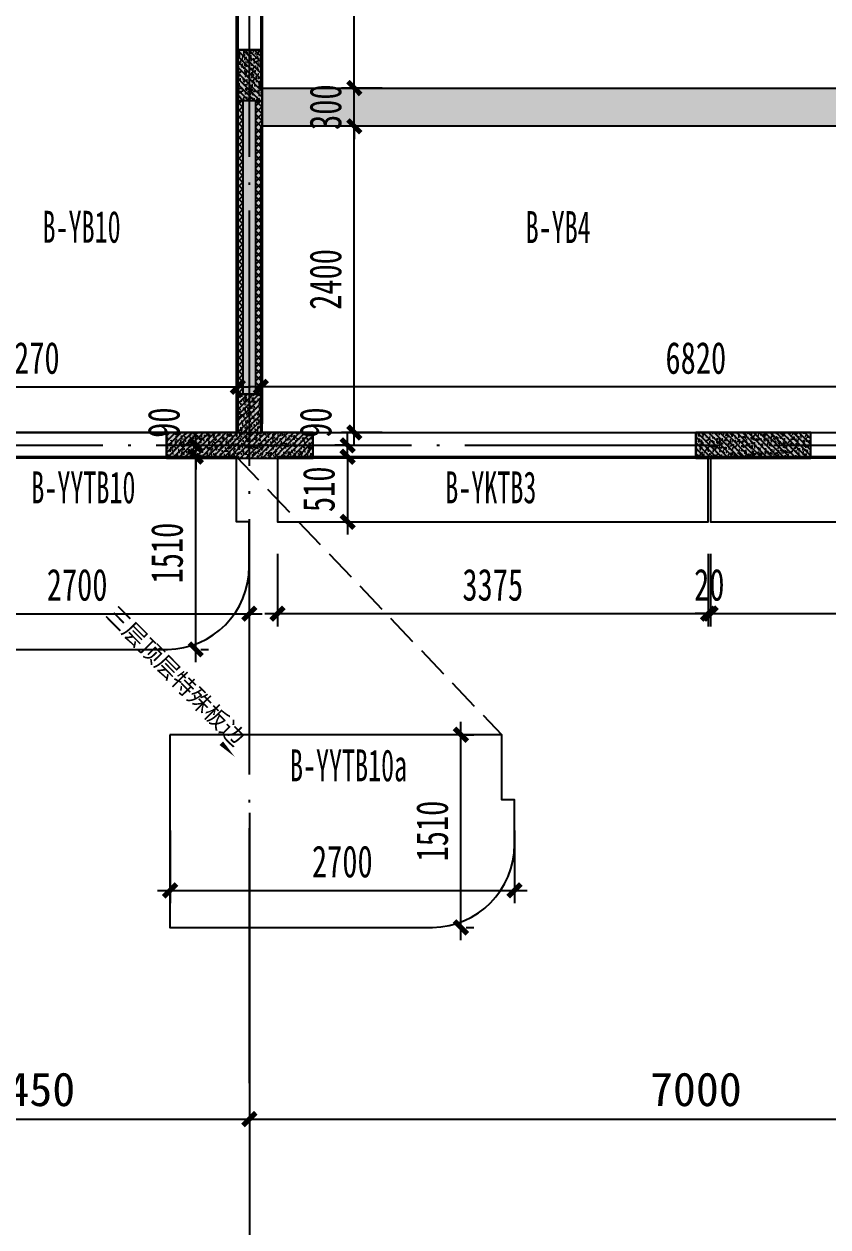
# Model space of a CAD drawing. Extents: x -3200779283 to -8106663, y 659664 to 1123462.
# Drawn here: x -8148117 to -8141815, y 835598 to 845026 of the extents above; entities that cross this region are included whole.
import ezdxf
from ezdxf.enums import TextEntityAlignment as Align

# ---------------------------------------------------------------- set-up
doc = ezdxf.new("R2010")
doc.units = 0
doc.header["$LTSCALE"] = 1000
doc.header["$MEASUREMENT"] = 0
for name, pattern in [('120-墙体$0$CONTINOUS', [0]), ('3#-轴线$0$DOTE', [2.4200000000000004, 2, -0.2, 0.02, -0.2]), ('3#4#5#$0$__DASH', [0.35, 0.25, -0.1]), ('3#4#5#$0$DASH', [0.35, 0.25, -0.1]), ('DASH', [0.35, 0.25, -0.1])]:
    doc.linetypes.add(name, pattern=pattern)
doc.layers.get('Defpoints').update_dxf_attribs({"color": 30, "linetype": 'DASH'})
for name, color, linetype in [('120-墙体$0$S-WALL', 40, 'Continuous'), ('120-墙体$0$S-WALL-BEAM', 120, 'Continuous'), ('120-墙体$0$S-WALL-COLU', 252, '120-墙体$0$CONTINOUS'), ('120-墙体$0$S-WALL-COLU-HATC', 16, 'Continuous'), ('120-墙体$0$S-WALL-HATC', 253, 'Continuous'), ('3#-轴线$0$3#-轴号$0$A-ANNO-AXIS-CIRC', 3, 'Continuous'), ('3#-轴线$0$3#-轴号$0$A-ANNO-DIMS', 3, 'Continuous'), ('3#-轴线$0$A-ANNO-DOTE', 10, '3#-轴线$0$DOTE'), ('3#4#5#$0$A-ANNO-SYMB', 3, 'Continuous'), ('3#4#5#$0$A-ANNO-TEXT', 7, 'Continuous'), ('3#4#5#$0$PC-SLAB', 6, '3#4#5#$0$DASH'), ('3#4#5#$0$S-ANNO-TEXT', 7, 'Continuous'), ('3#4#5#$0$S-DIMS-SLAB', 120, 'Continuous'), ('3#4#5#$0$S-PC-FQ-WYQ', 4, 'Continuous'), ('3#4#5#$0$S-PC-SLAB', 6, 'Continuous'), ('3#4#5#$0$S-WALL-HATC', 253, 'Continuous')]:
    doc.layers.add(name, color=color, linetype=linetype)
doc.layers.add('3#4#5#$0$结构板边线', color=2, linetype='Continuous', plot=False)
doc.styles.add('3#-轴线$0$3#-轴号$0$_TCH_DIM_T3', font='')
doc.styles.add('3#4#5#$0$_TCH_DIM', font='')
doc.styles.add('3#4#5#$0$外部参照 1$0$宋体', font='', dxfattribs={"width": 0.8})
doc.styles.add('3#4#5#$0$楷体', font='', dxfattribs={"width": 0.7})
doc.styles.get('3#-轴线$0$3#-轴号$0$_TCH_DIM_T3').set_extended_font_data('SimSun')
doc.styles.get('3#4#5#$0$_TCH_DIM').set_extended_font_data('SimSun')
doc.styles.get('3#4#5#$0$外部参照 1$0$宋体').set_extended_font_data('SimSun')
doc.styles.get('3#4#5#$0$楷体').set_extended_font_data('KaiTi_GB2312')
doc.dimstyles.new('3#-轴线$0$3#-轴号$0$_TCH_ARCH&&100', dxfattribs={"dimtxt": 264.3459915611814, "dimasz": 100, "dimexe": 250, "dimexo": 300, "dimgap": 100, "dimtad": 1, "dimdec": 0, "dimzin": 0, "dimdsep": 46, "dimtxsty": '3#-轴线$0$3#-轴号$0$_TCH_DIM_T3', "dimblk": '3#-轴线$0$3#-轴号$0$_ArchTick', "dimcen": 0.09, "dimclrt": 7, "dimazin": 2, "dimtfac": 1, "dimtdec": 0, "dimtix": 1, "dimtmove": 2, "dimatfit": 3, "dimfxl": 100, "dimtolj": 1, "dimtzin": 0, "dimarcsym": 0})
doc.dimstyles.new('3#4#5#$0$TSSD_100_100', dxfattribs={"dimtxt": 250, "dimasz": 100, "dimexe": 100, "dimexo": 250, "dimgap": 100, "dimtad": 1, "dimdec": 0, "dimzin": 0, "dimdsep": 46, "dimtxsty": '3#4#5#$0$楷体', "dimblk": '3#4#5#$0$_ArchTick', "dimcen": 0, "dimdle": 100, "dimclrt": 7, "dimadec": 0, "dimazin": 0, "dimtfac": 1, "dimtdec": 0, "dimtix": 1, "dimtmove": 2, "dimatfit": 3, "dimfxl": 1, "dimtolj": 1, "dimtzin": 0, "dimarcsym": 0})

# ---------------------------------------------------------------- blocks, each defined once
blk = doc.blocks.new('3#4#5#$0$B-YNQ5')
at = {"layer": '3#4#5#$0$S-PC-FQ-WYQ'}
h = blk.add_hatch(dxfattribs=at)
h.set_pattern_fill('ANSI37', color=256, scale=12, angle=90)
h.set_pattern_definition([(135, (-700179.3753933299, 889530.4557070036), (-26.94076836320746, -26.94076836320745), []), (225, (-700179.3753933299, 889530.4557070036), (26.94076836320745, -26.94076836320746), [])])
h.paths.add_polyline_path([(161623.2727779609, 374629.0427384769), (161673.2727779609, 374629.0427384769), (161673.0345778133, 376929.1323038201), (161623.0345778133, 376929.1323038201)])
h = blk.add_hatch(dxfattribs=at)
h.set_pattern_fill('ANSI37', color=256, scale=12, angle=90)
h.set_pattern_definition([(135, (-700029.3753961069, 889530.455707011), (-26.94076836320746, -26.94076836320745), []), (225, (-700029.3753961069, 889530.455707011), (26.94076836320745, -26.94076836320746), [])])
h.paths.add_polyline_path([(161773.2727751837, 374629.0427384845), (161823.2727751837, 374629.0427384845), (161823.0345750361, 376929.1323038276), (161773.0345750361, 376929.1323038276)])
for points in [[(161623.2727779609, 374629.0427384769), (161673.2727779609, 374629.0427384769), (161673.0345778133, 376929.1323038201), (161623.0345778133, 376929.1323038201)], [(161623.0345775274, 376929.1323038201), (161823.034577871, 376929.1323038201), (161823.2727780187, 374629.0427384845), (161623.272777675, 374629.0427384845)], [(161773.2727751837, 374629.0427384845), (161823.2727751837, 374629.0427384845), (161823.0345750361, 376929.1323038276), (161773.0345750361, 376929.1323038276)]]:
    blk.add_lwpolyline(points, close=True, dxfattribs=at)
blk = doc.blocks.new('3#4#5#$0$A$C53EF3948')
at = {"layer": '3#4#5#$0$S-PC-FQ-WYQ', "xscale": -1}
blk.add_blockref('3#4#5#$0$B-YNQ5', (186172.6738079819, -385429.260512662), dxfattribs=at)
blk = doc.blocks.new('3#4#5#$0$ban3')
at = {"layer": '3#4#5#$0$S-WALL-HATC', "ltscale": 100}
h = blk.add_hatch(dxfattribs=at)
h.set_pattern_fill('AR-CONC', color=256, scale=25, angle=-270.0000000000001, style=0)
h.set_pattern_definition([(139.9999999999999, (-37341055835.11649, -2020437159.278883), (15.6880337456489, 179.3150456501884), [18.75, -206.25]), (84.99999999999994, (-37341055835.11649, -2020437159.278883), (-188.048033425003, -34.68783340324987), [15, -165]), (190.4513999999999, (-37341055833.80915, -2020437144.335963), (-172.3598855152383, 144.6273454285055), [15.93504749999986, -175.2855279999978]), (136.1841999999999, (-37341055885.11649, -2020437159.278883), (41.37975358225471, 266.8102621564111), [28.125, -309.375]), (186.6356, (-37341055881.66816, -2020437137.044697), (-243.5294677251103, 233.665676387176), [23.902572, -262.92825]), (81.18419999999995, (-37341055885.11649, -2020437159.278883), (-243.529650231331, 233.665486283407), [22.5, -247.5]), (111, (-37341055872.61649, -2020437134.278883), (100.6547226663348, 149.2267630296154), [18.75, -206.25]), (55.99999999999998, (-37341055872.61649, -2020437134.278883), (-181.2875112617132, 60.82883298039556), [15, -165]), (161.4514, (-37341055864.22858, -2020437121.843325), (-80.63262417748795, 210.0556571453725), [15.9350475, -175.285528]), (127.5, (-37341055835.11649, -2020437159.278883), (-83.22346345782788, 3.039963829322726), [0, -162.9999999999978, 0, -167.4999999999978, 0, -165.6249999999978]), (97.49999999999993, (-37341055835.11649, -2020437159.278883), (-98.60292797059002, 65.76738436053722), [0, -95.5, 0, -159.25, 0, -63.125]), (57.49999999999993, (-37341055835.11649, -2020437215.028883), (5.638717933595033, 133.4556090431022), [0, -62.5, 0, -195, 0, -258.75]), (47.49999999999995, (-37341055835.11649, -2020437240.028883), (-25.02624558307933, 145.7965423355966), [0, -81.25, 0, -129.5, 0, -183.75])])
h.paths.add_polyline_path([(-214482.0009958031, 404475.0000121126), (-214482.0009958031, 404775.0000121126), (-221282.0008585938, 404775.0000121126), (-221282.0008585938, 404475.0000121126)])
at = {"layer": '3#4#5#$0$S-PC-SLAB'}
blk.add_lwpolyline([(-214472.0009953861, 407075.0001829517), (-214472.0009953861, 404775.0000121126), (-221292.000995802, 404775.0000121126), (-221292.000995802, 405875.0000121126), (-220092.0000025203, 405874.9618342608), (-220092.0009953849, 407075.0001829517), (-214472.0009953861, 407075.0001829517)], dxfattribs=at)
for points in [[(-214292.0078049129, 402075.9156289196), (-211022.007804914, 402075.9156289196), (-211022.0078049995, 406075.9155135542), (-214292.0078049983, 406075.9155135542)], [(-214472.0009958031, 402075.0000121126), (-221292.000995802, 402075.0000121126), (-221292.000995802, 404475.0000121126), (-214472.0009958031, 404475.0000121126)]]:
    blk.add_lwpolyline(points, close=True, dxfattribs=at)
at = {"layer": '3#4#5#$0$S-WALL-HATC', "ltscale": 100}
blk.add_lwpolyline([(-214482.0009958031, 404475.0000121126), (-214482.0009958031, 404775.0000121126), (-221282.0008585938, 404775.0000121126), (-221282.0008585938, 404475.0000121126)], close=True, dxfattribs=at)
blk = doc.blocks.new('3#4#5#$0$_ArchTick')
at = {"color": 0, "linetype": 'ByBlock', "const_width": 0.4}
blk.add_lwpolyline([(-0.5, -0.5), (0.5, 0.5)], dxfattribs=at)
blk = doc.blocks.new('*D808')
at = {"layer": '3#4#5#$0$S-DIMS-SLAB', "color": 0, "lineweight": -2, "transparency": 16777216}
for p, q in [((171436.3730140603, 155290.5928536936), (171436.3730140603, 154932.8992202495)), ((178256.3730140591, 155290.5928536936), (178256.3730140591, 154932.8992202495)), ((178356.3730140591, 155032.8992202495), (171336.3730140603, 155032.8992202495))]:
    blk.add_line(p, q, dxfattribs=at)
at = {"layer": 'Defpoints', "color": 0, "transparency": 16777216}
for p in [(171436.3730140603, 155540.5928536936), (178256.3730140591, 155540.5928536936), (171436.3730140603, 155032.8992202495)]:
    blk.add_point(p, dxfattribs=at)
at = {"layer": '3#4#5#$0$S-DIMS-SLAB', "color": 0, "lineweight": -2, "transparency": 16777216, "xscale": 100, "yscale": 100, "zscale": 100, "rotation": 180}
blk.add_blockref('3#4#5#$0$_ArchTick', (171436.3730140603, 155032.8992202495), dxfattribs=at)
at = {"layer": '3#4#5#$0$S-DIMS-SLAB', "color": 0, "lineweight": -2, "transparency": 16777216, "xscale": 100, "yscale": 100, "zscale": 100}
blk.add_blockref('3#4#5#$0$_ArchTick', (178256.3730140591, 155032.8992202495), dxfattribs=at)
at = {"layer": '3#4#5#$0$S-DIMS-SLAB', "color": 7, "transparency": 16777216, "insert": (174846.3730140597, 155257.8992202495), "char_height": 250, "attachment_point": 5, "style": '3#4#5#$0$楷体'}
blk.add_mtext('\\A1;6820', dxfattribs=at)
blk = doc.blocks.new('*D809')
at = {"layer": '3#4#5#$0$S-DIMS-SLAB', "color": 0, "lineweight": -2, "transparency": 16777216}
for p, q in [((172169.3435721153, 154574.5279112259), (172169.3435721153, 157174.5279112259)), ((172387.0493436659, 157074.5279112259), (172069.3435721153, 157074.5279112259)), ((172387.0493436659, 154674.5279112259), (172069.3435721153, 154674.5279112259))]:
    blk.add_line(p, q, dxfattribs=at)
at = {"layer": 'Defpoints', "color": 0, "transparency": 16777216}
for p in [(172169.3435721153, 157074.5279112259), (172637.0493436659, 157074.5279112259), (172637.0493436659, 154674.5279112259)]:
    blk.add_point(p, dxfattribs=at)
at = {"layer": '3#4#5#$0$S-DIMS-SLAB', "color": 0, "lineweight": -2, "transparency": 16777216, "xscale": 100, "yscale": 100, "zscale": 100}
for p, rotation in [((172169.3435721153, 157074.5279112259), 90), ((172169.3435721153, 154674.5279112259), 270)]:
    blk.add_blockref('3#4#5#$0$_ArchTick', p, dxfattribs=dict(at, rotation=rotation))
at = {"layer": '3#4#5#$0$S-DIMS-SLAB', "color": 7, "transparency": 16777216, "insert": (171944.3435721153, 155874.5279112259), "char_height": 250, "attachment_point": 5, "rotation": 90, "style": '3#4#5#$0$楷体'}
blk.add_mtext('\\A1;2400', dxfattribs=at)
blk = doc.blocks.new('*D810')
at = {"layer": '3#4#5#$0$S-DIMS-SLAB', "color": 0, "lineweight": -2, "transparency": 16777216}
for p, q in [((172169.3435721154, 157374.5279112259), (172169.3435721154, 157474.5279112259)), ((172387.0493436659, 157374.5279112259), (172069.3435721154, 157374.5279112259)), ((172169.3435721154, 157074.5279112259), (172169.3435721154, 157374.5279112259)), ((172387.0493436659, 157074.5279112259), (172069.3435721154, 157074.5279112259)), ((172169.3435721154, 157074.5279112259), (172169.3435721154, 156974.5279112259))]:
    blk.add_line(p, q, dxfattribs=at)
at = {"layer": 'Defpoints', "color": 0, "transparency": 16777216}
for p in [(172169.3435721154, 157374.5279112259), (172637.0493436659, 157374.5279112259), (172637.0493436659, 157074.5279112259)]:
    blk.add_point(p, dxfattribs=at)
at = {"layer": '3#4#5#$0$S-DIMS-SLAB', "color": 0, "lineweight": -2, "transparency": 16777216, "xscale": 100, "yscale": 100, "zscale": 100}
for p, rotation in [((172169.3435721154, 157374.5279112259), 270), ((172169.3435721154, 157074.5279112259), 90)]:
    blk.add_blockref('3#4#5#$0$_ArchTick', p, dxfattribs=dict(at, rotation=rotation))
at = {"layer": '3#4#5#$0$S-DIMS-SLAB', "color": 7, "transparency": 16777216, "insert": (171944.3435721154, 157224.5279112259), "char_height": 250, "attachment_point": 5, "rotation": 90, "style": '3#4#5#$0$楷体'}
blk.add_mtext('\\A1;300', dxfattribs=at)
blk = doc.blocks.new('*D811')
at = {"layer": '3#4#5#$0$S-DIMS-SLAB', "color": 0, "lineweight": -2, "transparency": 16777216}
for p, q in [((172169.3435721155, 157274.5279112259), (172169.3435721155, 159774.5280820651)), ((172387.0493436659, 159674.5280820651), (172069.3435721155, 159674.5280820651)), ((172387.0493436659, 157374.5279112259), (172069.3435721155, 157374.5279112259))]:
    blk.add_line(p, q, dxfattribs=at)
at = {"layer": 'Defpoints', "color": 0, "transparency": 16777216}
for p in [(172169.3435721155, 159674.5280820651), (172637.0493436659, 159674.5280820651), (172637.0493436659, 157374.5279112259)]:
    blk.add_point(p, dxfattribs=at)
at = {"layer": '3#4#5#$0$S-DIMS-SLAB', "color": 0, "lineweight": -2, "transparency": 16777216, "xscale": 100, "yscale": 100, "zscale": 100}
for p, rotation in [((172169.3435721155, 159674.5280820651), 90), ((172169.3435721155, 157374.5279112259), 270)]:
    blk.add_blockref('3#4#5#$0$_ArchTick', p, dxfattribs=dict(at, rotation=rotation))
at = {"layer": '3#4#5#$0$S-DIMS-SLAB', "color": 7, "transparency": 16777216, "insert": (171944.3435721155, 158524.5279966454), "char_height": 250, "attachment_point": 5, "rotation": 90, "style": '3#4#5#$0$楷体'}
blk.add_mtext('\\A1;2300', dxfattribs=at)
blk = doc.blocks.new('*D814')
at = {"layer": '3#4#5#$0$S-DIMS-SLAB', "color": 0, "lineweight": -2, "transparency": 16777216}
for p, q in [((167986.1414544945, 155280.5928524344), (167986.1414544945, 154932.8992189902)), ((171256.1414544934, 155280.5928524344), (171256.1414544934, 154932.8992189902)), ((167886.1414544945, 155032.8992189902), (171356.1414544934, 155032.8992189902))]:
    blk.add_line(p, q, dxfattribs=at)
at = {"layer": 'Defpoints', "color": 0, "transparency": 16777216}
for p in [(167986.1414544945, 155530.5928524344), (171256.1414544934, 155530.5928524344), (171256.1414544934, 155032.8992189902)]:
    blk.add_point(p, dxfattribs=at)
at = {"layer": '3#4#5#$0$S-DIMS-SLAB', "color": 0, "lineweight": -2, "transparency": 16777216, "xscale": 100, "yscale": 100, "zscale": 100, "rotation": 180}
blk.add_blockref('3#4#5#$0$_ArchTick', (167986.1414544945, 155032.8992189902), dxfattribs=at)
at = {"layer": '3#4#5#$0$S-DIMS-SLAB', "color": 0, "lineweight": -2, "transparency": 16777216, "xscale": 100, "yscale": 100, "zscale": 100}
blk.add_blockref('3#4#5#$0$_ArchTick', (171256.1414544934, 155032.8992189902), dxfattribs=at)
at = {"layer": '3#4#5#$0$S-DIMS-SLAB', "color": 7, "transparency": 16777216, "insert": (169621.1414544939, 155257.8992189902), "char_height": 250, "attachment_point": 5, "style": '3#4#5#$0$楷体'}
blk.add_mtext('\\A1;3270', dxfattribs=at)
blk = doc.blocks.new('*D1046')
at = {"layer": '3#4#5#$0$S-DIMS-SLAB', "color": 0, "lineweight": -2, "transparency": 16777216}
for p, q in [((172238.3523316468, 153725.0004880109), (172238.3523316468, 153155.2176206195)), ((175613.3523316468, 153725.0004880109), (175613.3523316468, 153155.2176206195)), ((172138.3523316468, 153255.2176206195), (175713.3523316468, 153255.2176206195))]:
    blk.add_line(p, q, dxfattribs=at)
at = {"layer": 'Defpoints', "color": 0, "transparency": 16777216}
for p in [(172238.3523316468, 153975.0004880109), (175613.3523316468, 153975.0004880109), (175613.3523316468, 153255.2176206195)]:
    blk.add_point(p, dxfattribs=at)
at = {"layer": '3#4#5#$0$S-DIMS-SLAB', "color": 0, "lineweight": -2, "transparency": 16777216, "xscale": 100, "yscale": 100, "zscale": 100, "rotation": 180}
blk.add_blockref('3#4#5#$0$_ArchTick', (172238.3523316468, 153255.2176206195), dxfattribs=at)
at = {"layer": '3#4#5#$0$S-DIMS-SLAB', "color": 0, "lineweight": -2, "transparency": 16777216, "xscale": 100, "yscale": 100, "zscale": 100}
blk.add_blockref('3#4#5#$0$_ArchTick', (175613.3523316468, 153255.2176206195), dxfattribs=at)
at = {"layer": '3#4#5#$0$S-DIMS-SLAB', "color": 7, "transparency": 16777216, "insert": (173925.8523316468, 153480.2176206195), "char_height": 250, "attachment_point": 5, "style": '3#4#5#$0$楷体'}
blk.add_mtext('\\A1;3375', dxfattribs=at)
blk = doc.blocks.new('*D1047')
at = {"layer": '3#4#5#$0$S-DIMS-SLAB', "color": 0, "lineweight": -2, "transparency": 16777216}
for p, q in [((172218.3523316468, 153725.0004880109), (172218.3523316468, 153155.2176206195)), ((172238.3523316468, 153725.0004880109), (172238.3523316468, 153155.2176206195)), ((172218.3523316468, 153255.2176206195), (172118.3523316468, 153255.2176206195)), ((172218.3523316468, 153255.2176206195), (172238.3523316468, 153255.2176206195)), ((172238.3523316468, 153255.2176206195), (172338.3523316468, 153255.2176206195))]:
    blk.add_line(p, q, dxfattribs=at)
at = {"layer": 'Defpoints', "color": 0, "transparency": 16777216}
for p in [(172218.3523316468, 153975.0004880109), (172238.3523316468, 153975.0004880109), (172238.3523316468, 153255.2176206195)]:
    blk.add_point(p, dxfattribs=at)
at = {"layer": '3#4#5#$0$S-DIMS-SLAB', "color": 0, "lineweight": -2, "transparency": 16777216, "xscale": 100, "yscale": 100, "zscale": 100}
blk.add_blockref('3#4#5#$0$_ArchTick', (172218.3523316468, 153255.2176206195), dxfattribs=at)
at = {"layer": '3#4#5#$0$S-DIMS-SLAB', "color": 0, "lineweight": -2, "transparency": 16777216, "xscale": 100, "yscale": 100, "zscale": 100, "rotation": 180}
blk.add_blockref('3#4#5#$0$_ArchTick', (172238.3523316468, 153255.2176206195), dxfattribs=at)
at = {"layer": '3#4#5#$0$S-DIMS-SLAB', "color": 7, "transparency": 16777216, "insert": (172228.3523316468, 153480.2176206195), "char_height": 250, "attachment_point": 5, "style": '3#4#5#$0$楷体'}
blk.add_mtext('\\A1;20', dxfattribs=at)
blk = doc.blocks.new('*D1048')
at = {"layer": '3#4#5#$0$S-DIMS-SLAB', "color": 0, "lineweight": -2, "transparency": 16777216}
for p, q in [((168843.3523316468, 153725.0004880109), (168843.3523316468, 153155.2176206195)), ((172218.3523316468, 153725.0004880109), (172218.3523316468, 153155.2176206195)), ((168743.3523316468, 153255.2176206195), (172318.3523316468, 153255.2176206195))]:
    blk.add_line(p, q, dxfattribs=at)
at = {"layer": 'Defpoints', "color": 0, "transparency": 16777216}
for p in [(168843.3523316468, 153975.0004880109), (172218.3523316468, 153975.0004880109), (172218.3523316468, 153255.2176206195)]:
    blk.add_point(p, dxfattribs=at)
at = {"layer": '3#4#5#$0$S-DIMS-SLAB', "color": 0, "lineweight": -2, "transparency": 16777216, "xscale": 100, "yscale": 100, "zscale": 100, "rotation": 180}
blk.add_blockref('3#4#5#$0$_ArchTick', (168843.3523316468, 153255.2176206195), dxfattribs=at)
at = {"layer": '3#4#5#$0$S-DIMS-SLAB', "color": 0, "lineweight": -2, "transparency": 16777216, "xscale": 100, "yscale": 100, "zscale": 100}
blk.add_blockref('3#4#5#$0$_ArchTick', (172218.3523316468, 153255.2176206195), dxfattribs=at)
at = {"layer": '3#4#5#$0$S-DIMS-SLAB', "color": 7, "transparency": 16777216, "insert": (170530.8523316468, 153480.2176206195), "char_height": 250, "attachment_point": 5, "style": '3#4#5#$0$楷体'}
blk.add_mtext('\\A1;3375', dxfattribs=at)
blk = doc.blocks.new('*D1049')
at = {"layer": '3#4#5#$0$S-DIMS-SLAB', "color": 0, "lineweight": -2, "transparency": 16777216}
for p, q in [((169393.3344431206, 154484.9999670068), (169393.3344431206, 154584.9999670068)), ((169093.3523316469, 154484.9999670068), (169493.3344431206, 154484.9999670068)), ((169393.3344431206, 154484.9999670068), (169393.3344431206, 153975.000488011)), ((169093.3523316469, 153975.000488011), (169493.3344431206, 153975.000488011)), ((169393.3344431206, 153975.000488011), (169393.3344431206, 153875.000488011))]:
    blk.add_line(p, q, dxfattribs=at)
at = {"layer": 'Defpoints', "color": 0, "transparency": 16777216}
for p in [(168843.3523316469, 154484.9999670068), (168843.3523316469, 153975.000488011), (169393.3344431206, 153975.000488011)]:
    blk.add_point(p, dxfattribs=at)
at = {"layer": '3#4#5#$0$S-DIMS-SLAB', "color": 0, "lineweight": -2, "transparency": 16777216, "xscale": 100, "yscale": 100, "zscale": 100}
for p, rotation in [((169393.3344431206, 154484.9999670068), 270), ((169393.3344431206, 153975.000488011), 90)]:
    blk.add_blockref('3#4#5#$0$_ArchTick', p, dxfattribs=dict(at, rotation=rotation))
at = {"layer": '3#4#5#$0$S-DIMS-SLAB', "color": 7, "transparency": 16777216, "insert": (169168.3344431206, 154230.0002275088), "char_height": 250, "attachment_point": 5, "rotation": 90, "style": '3#4#5#$0$楷体'}
blk.add_mtext('\\A1;510', dxfattribs=at)
blk = doc.blocks.new('*D1026')
at = {"layer": '3#4#5#$0$S-DIMS-SLAB', "color": 0, "lineweight": -2, "transparency": 16777216}
for p, q in [((168203.0909169387, 152874.8689485421), (168203.0909169387, 154584.9894492532)), ((168243.8305955812, 154484.9894492532), (168303.0909169387, 154484.9894492532)), ((168243.6964873727, 152974.8689485421), (168303.0909169387, 152974.8689485421))]:
    blk.add_line(p, q, dxfattribs=at)
at = {"layer": 'Defpoints', "color": 0, "transparency": 16777216}
for p in [(167993.8305955812, 154484.9894492532), (168203.0909169387, 154484.9894492532), (167993.6964873727, 152974.8689485421)]:
    blk.add_point(p, dxfattribs=at)
at = {"layer": '3#4#5#$0$S-DIMS-SLAB', "color": 0, "lineweight": -2, "transparency": 16777216, "xscale": 100, "yscale": 100, "zscale": 100}
for p, rotation in [((168203.0909169387, 154484.9894492532), 90), ((168203.0909169387, 152974.8689485421), 270)]:
    blk.add_blockref('3#4#5#$0$_ArchTick', p, dxfattribs=dict(at, rotation=rotation))
at = {"layer": '3#4#5#$0$S-DIMS-SLAB', "color": 7, "transparency": 16777216, "insert": (167978.0909169387, 153729.9291988976), "char_height": 250, "attachment_point": 5, "rotation": 90, "style": '3#4#5#$0$楷体'}
blk.add_mtext('\\A1;1510', dxfattribs=at)
blk = doc.blocks.new('*D1028')
at = {"layer": '3#4#5#$0$S-DIMS-SLAB', "color": 0, "lineweight": -2, "transparency": 16777216}
for p, q in [((165922.9844430826, 153725.0173500119), (165922.9844430826, 153155.0182329857)), ((168622.6622157107, 153725.0173500119), (168622.6622157107, 153155.0182329857)), ((165822.9844430826, 153255.0182329857), (168722.6622157107, 153255.0182329857))]:
    blk.add_line(p, q, dxfattribs=at)
at = {"layer": 'Defpoints', "color": 0, "transparency": 16777216}
for p in [(165922.9844430826, 153975.0173500119), (168622.6622157107, 153975.0173500119), (168622.6622157107, 153255.0182329857)]:
    blk.add_point(p, dxfattribs=at)
at = {"layer": '3#4#5#$0$S-DIMS-SLAB', "color": 0, "lineweight": -2, "transparency": 16777216, "xscale": 100, "yscale": 100, "zscale": 100, "rotation": 180}
blk.add_blockref('3#4#5#$0$_ArchTick', (165922.9844430826, 153255.0182329857), dxfattribs=at)
at = {"layer": '3#4#5#$0$S-DIMS-SLAB', "color": 0, "lineweight": -2, "transparency": 16777216, "xscale": 100, "yscale": 100, "zscale": 100}
blk.add_blockref('3#4#5#$0$_ArchTick', (168622.6622157107, 153255.0182329857), dxfattribs=at)
at = {"layer": '3#4#5#$0$S-DIMS-SLAB', "color": 7, "transparency": 16777216, "insert": (167272.8233293966, 153480.0182329857), "char_height": 250, "attachment_point": 5, "style": '3#4#5#$0$楷体'}
blk.add_mtext('\\A1;2700', dxfattribs=at)
blk = doc.blocks.new('*D1030')
at = {"layer": '3#4#5#$0$S-DIMS-SLAB', "color": 0, "lineweight": -2, "transparency": 16777216}
for p, q in [((168001.7412215423, 151556.3154801932), (168001.7412215423, 150986.316363167)), ((170701.4189941704, 151556.3154801932), (170701.4189941704, 150986.316363167)), ((167901.7412215423, 151086.316363167), (170801.4189941704, 151086.316363167))]:
    blk.add_line(p, q, dxfattribs=at)
at = {"layer": 'Defpoints', "color": 0, "transparency": 16777216}
for p in [(168001.7412215423, 151806.3154801932), (170701.4189941704, 151806.3154801932), (170701.4189941704, 151086.316363167)]:
    blk.add_point(p, dxfattribs=at)
at = {"layer": '3#4#5#$0$S-DIMS-SLAB', "color": 0, "lineweight": -2, "transparency": 16777216, "xscale": 100, "yscale": 100, "zscale": 100, "rotation": 180}
blk.add_blockref('3#4#5#$0$_ArchTick', (168001.7412215423, 151086.316363167), dxfattribs=at)
at = {"layer": '3#4#5#$0$S-DIMS-SLAB', "color": 0, "lineweight": -2, "transparency": 16777216, "xscale": 100, "yscale": 100, "zscale": 100}
blk.add_blockref('3#4#5#$0$_ArchTick', (170701.4189941704, 151086.316363167), dxfattribs=at)
at = {"layer": '3#4#5#$0$S-DIMS-SLAB', "color": 7, "transparency": 16777216, "insert": (169351.5801078563, 151311.316363167), "char_height": 250, "attachment_point": 5, "style": '3#4#5#$0$楷体'}
blk.add_mtext('\\A1;2700', dxfattribs=at)
blk = doc.blocks.new('*D1032')
at = {"layer": '3#4#5#$0$S-DIMS-SLAB', "color": 0, "lineweight": -2, "transparency": 16777216}
for p, q in [((170281.8476950788, 150696.167063644), (170281.8476950788, 152406.2875643551)), ((170322.5873737212, 152306.2875643551), (170381.8476950788, 152306.2875643551)), ((170322.4532655127, 150796.167063644), (170381.8476950788, 150796.167063644))]:
    blk.add_line(p, q, dxfattribs=at)
at = {"layer": 'Defpoints', "color": 0, "transparency": 16777216}
for p in [(170072.5873737212, 152306.2875643551), (170281.8476950788, 152306.2875643551), (170072.4532655127, 150796.167063644)]:
    blk.add_point(p, dxfattribs=at)
at = {"layer": '3#4#5#$0$S-DIMS-SLAB', "color": 0, "lineweight": -2, "transparency": 16777216, "xscale": 100, "yscale": 100, "zscale": 100}
for p, rotation in [((170281.8476950788, 152306.2875643551), 90), ((170281.8476950788, 150796.167063644), 270)]:
    blk.add_blockref('3#4#5#$0$_ArchTick', p, dxfattribs=dict(at, rotation=rotation))
at = {"layer": '3#4#5#$0$S-DIMS-SLAB', "color": 7, "transparency": 16777216, "insert": (170056.8476950788, 151551.2273139995), "char_height": 250, "attachment_point": 5, "rotation": 90, "style": '3#4#5#$0$楷体'}
blk.add_mtext('\\A1;1510', dxfattribs=at)
blk = doc.blocks.new('*D1060')
at = {"layer": '3#4#5#$0$S-DIMS-SLAB', "color": 0, "lineweight": -2, "transparency": 16777216}
for p, q in [((169393.4171650919, 154575.0004880107), (169393.4171650919, 154675.0004880107)), ((169412.9805722803, 154575.0004880107), (169293.4171650919, 154575.0004880107)), ((169393.4171650919, 154484.9999670068), (169393.4171650919, 154575.0004880107)), ((169412.9805722803, 154484.9999670068), (169293.4171650919, 154484.9999670068)), ((169393.4171650919, 154484.9999670068), (169393.4171650919, 154384.9999670068))]:
    blk.add_line(p, q, dxfattribs=at)
at = {"layer": 'Defpoints', "color": 0, "transparency": 16777216}
for p in [(169393.4171650919, 154575.0004880107), (169662.9805722803, 154575.0004880107), (169662.9805722803, 154484.9999670068)]:
    blk.add_point(p, dxfattribs=at)
at = {"layer": '3#4#5#$0$S-DIMS-SLAB', "color": 0, "lineweight": -2, "transparency": 16777216, "xscale": 100, "yscale": 100, "zscale": 100}
for p, rotation in [((169393.4171650919, 154575.0004880107), 270), ((169393.4171650919, 154484.9999670068), 90)]:
    blk.add_blockref('3#4#5#$0$_ArchTick', p, dxfattribs=dict(at, rotation=rotation))
at = {"layer": '3#4#5#$0$S-DIMS-SLAB', "color": 7, "transparency": 16777216, "insert": (169143.4171650914, 154752.3081803184), "char_height": 250, "attachment_point": 5, "rotation": 90, "style": '3#4#5#$0$楷体'}
blk.add_mtext('\\A1;90', dxfattribs=at)
blk = doc.blocks.new('*D1061')
at = {"layer": '3#4#5#$0$S-DIMS-SLAB', "color": 0, "lineweight": -2, "transparency": 16777216}
for p, q in [((168203.17363891, 154574.9899702571), (168203.17363891, 154674.9899702571)), ((168222.7370460984, 154574.9899702571), (168103.17363891, 154574.9899702571)), ((168203.17363891, 154484.9894492532), (168203.17363891, 154574.9899702571)), ((168222.7370460984, 154484.9894492532), (168103.17363891, 154484.9894492532)), ((168203.17363891, 154484.9894492532), (168203.17363891, 154384.9894492532))]:
    blk.add_line(p, q, dxfattribs=at)
at = {"layer": 'Defpoints', "color": 0, "transparency": 16777216}
for p in [(168203.17363891, 154574.9899702571), (168472.7370460984, 154574.9899702571), (168472.7370460984, 154484.9894492532)]:
    blk.add_point(p, dxfattribs=at)
at = {"layer": '3#4#5#$0$S-DIMS-SLAB', "color": 0, "lineweight": -2, "transparency": 16777216, "xscale": 100, "yscale": 100, "zscale": 100}
for p, rotation in [((168203.17363891, 154574.9899702571), 270), ((168203.17363891, 154484.9894492532), 90)]:
    blk.add_blockref('3#4#5#$0$_ArchTick', p, dxfattribs=dict(at, rotation=rotation))
at = {"layer": '3#4#5#$0$S-DIMS-SLAB', "color": 7, "transparency": 16777216, "insert": (167953.1736389095, 154752.2976625648), "char_height": 250, "attachment_point": 5, "rotation": 90, "style": '3#4#5#$0$楷体'}
blk.add_mtext('\\A1;90', dxfattribs=at)
blk = doc.blocks.new('120-墙体')
at = {"layer": '120-墙体$0$S-WALL-COLU-HATC'}
h = blk.add_hatch(dxfattribs=at)
h.set_pattern_fill('AR-CONC', color=256, scale=10)
h.set_pattern_definition([(49.99999999999999, (9687.075450700388, -245657.8341566524), (71.72601826007535, -6.275213498259511), [7.5, -82.5]), (355, (9687.075450700388, -245657.8341566524), (-13.8751333613, 75.21921337000119), [6, -66]), (100.4514, (9693.0526187004, -245658.3570906524), (57.85093817140216, 68.94395420609536), [6.374018999999977, -70.11421119999962]), (46.18420000000002, (9687.075450700388, -245637.8341566524), (106.7241048625644, -16.55190143290181), [11.24999999999991, -123.7499999999993]), (96.6356, (9695.969125200383, -245639.2134873524), (93.46627055487033, 97.41178709004417), [9.561028799999999, -105.1713]), (351.1842, (9687.075450700388, -245637.8341566524), (93.46619451336272, 97.41186009253246), [9, -99]), (21, (9697.075450700388, -245642.8341566524), (59.69070521184616, -40.26188906653388), [7.5, -82.5]), (326.0000000000001, (9697.075450700388, -245642.8341566524), (24.33153319215817, 72.5150045046853), [6, -66]), (71.4514, (9702.049674000387, -245646.1893172524), (84.02226285814899, 32.25304967099524), [6.374019000000001, -70.1142112]), (37.50000000000001, (9687.075450700388, -245657.8341566524), (1.215985531729067, 33.28938538313115), [0, -65.19999999999999, 0, -67, 0, -66.25]), (7.499999999999999, (9687.075450700388, -245657.8341566524), (26.30695374421486, 39.44117118823603), [0, -38.2, 0, -63.7, 0, -25.25]), (327.5, (9664.7754507004, -245657.8341566524), (53.3822436172409, -2.255487173437976), [0, -25, 0, -78, 0, -103.5]), (317.5, (9654.7754507004, -245657.8341566524), (58.31861693423862, 10.01049823323177), [0, -32.5, 0, -51.8, 0, -73.5])])
h.paths.add_polyline_path([(-2550.000196011708, -8000.000515879854), (-2750.000196011708, -8000.000515879854), (-2750.000196011708, -8400.000515879854), (-2550.000196011701, -8400.000515879852)])
h = blk.add_hatch(dxfattribs=at)
h.set_pattern_fill('ANSI31', color=256, scale=250, style=0)
h.set_pattern_definition([(45, (9687.075450700388, -245657.8341566524), (-22.09708691207961, 22.09708691207961), [])])
h.paths.add_polyline_path([(-2750.000196011708, -8400.000515879854), (-2550.000196011701, -8400.000515879852), (-2550.000196011708, -8000.000515879854), (-2750.000196011708, -8000.000515879854)])
h = blk.add_hatch(dxfattribs=at)
h.set_pattern_fill('AR-CONC', color=256, scale=10, angle=90)
h.set_pattern_definition([(140, (224491.5126408452, 4537.052479688762), (6.275213498259515, 71.72601826007535), [7.5, -82.5]), (85, (224491.5126408452, 4537.052479688762), (-75.21921337000119, -13.8751333613), [6, -66]), (190.4514, (224492.0355748452, 4543.02964768876), (-68.94395420609536, 57.85093817140216), [6.374018999999978, -70.11421119999964]), (136.1842, (224471.5126408452, 4537.052479688762), (16.55190143290181, 106.7241048625644), [11.24999999999992, -123.7499999999993]), (186.6356, (224472.8919715452, 4545.946154188758), (-97.41178709004417, 93.46627055487033), [9.561028799999978, -105.1712999999998]), (81.18419999999999, (224471.5126408452, 4537.052479688762), (-97.41186009253246, 93.46619451336272), [9, -99]), (111, (224476.5126408452, 4547.052479688762), (40.26188906653389, 59.69070521184616), [7.5, -82.5]), (56.00000000000002, (224476.5126408452, 4547.052479688762), (-72.5150045046853, 24.33153319215818), [6, -66]), (161.4514, (224479.8678014452, 4552.026702988762), (-32.25304967099523, 84.02226285814899), [6.374019000000001, -70.1142112]), (127.5, (224491.5126408452, 4537.052479688762), (-33.28938538313115, 1.215985531729069), [0, -65.19999999999999, 0, -67, 0, -66.25]), (97.49999999999993, (224491.5126408452, 4537.052479688762), (-39.44117118823603, 26.30695374421486), [0, -38.19999999999999, 0, -63.7, 0, -25.25]), (57.49999999999998, (224491.5126408452, 4514.752479688759), (2.255487173437979, 53.3822436172409), [0, -24.99999999999996, 0, -77.99999999999984, 0, -103.4999999999998]), (47.49999999999999, (224491.5126408452, 4504.752479688759), (-10.01049823323177, 58.31861693423862), [0, -32.5, 0, -51.8, 0, -73.5])])
h.paths.add_polyline_path([(-2550.000000539585, -11000), (-2000.0000005396, -11000.01577594737), (-2000.000000539585, -11200.01577594737), (-2750.000000539585, -11200), (-3150.000000539585, -11200), (-3150.000000539585, -11000), (-2750, -11000), (-2750, -10700.00009191037), (-2550.000000000233, -10700.00009191036)])
h = blk.add_hatch(dxfattribs=at)
h.set_pattern_fill('ANSI31', color=256, scale=250, angle=90, style=0)
h.set_pattern_definition([(135, (224491.5126408452, 4537.052479688762), (-22.09708691207961, -22.09708691207961), [])])
h.paths.add_polyline_path([(-2550.000000539585, -11000), (-2000.0000005396, -11000.01577594737), (-2000.000000539585, -11200.01577594737), (-2750.000000539585, -11200), (-3150.000000539585, -11200), (-3150.000000539585, -11000), (-2750, -11000), (-2750, -10700.00009191037), (-2550.000000000233, -10700.00009191036)])
h = blk.add_hatch(dxfattribs=at)
h.set_pattern_fill('AR-CONC', color=256, scale=10)
h.set_pattern_definition([(49.99999999999999, (-11554.74921846861, -252107.8154490572), (71.72601826007535, -6.275213498259511), [7.5, -82.5]), (355, (-11554.74921846861, -252107.8154490572), (-13.8751333613, 75.21921337000119), [6, -66]), (100.4514, (-11548.7720504686, -252108.3383830572), (57.85093817140216, 68.94395420609536), [6.374018999999973, -70.11421119999956]), (46.18420000000002, (-11554.74921846861, -252087.8154490572), (106.7241048625644, -16.55190143290181), [11.2499999999999, -123.7499999999992]), (96.6356, (-11545.85554396862, -252089.1947797572), (93.46627055487033, 97.41178709004417), [9.561028799999999, -105.1713]), (351.1842, (-11554.74921846861, -252087.8154490572), (93.46619451336272, 97.41186009253246), [9, -99]), (21, (-11544.74921846861, -252092.8154490572), (59.69070521184616, -40.26188906653388), [7.5, -82.5]), (326.0000000000001, (-11544.74921846861, -252092.8154490572), (24.33153319215817, 72.5150045046853), [6, -66]), (71.4514, (-11539.77499516861, -252096.1706096572), (84.02226285814899, 32.25304967099524), [6.374019000000001, -70.1142112]), (37.50000000000001, (-11554.74921846861, -252107.8154490572), (1.215985531729067, 33.28938538313115), [0, -65.19999999999999, 0, -67, 0, -66.25]), (7.499999999999999, (-11554.74921846861, -252107.8154490572), (26.30695374421486, 39.44117118823603), [0, -38.2, 0, -63.7, 0, -25.25]), (327.5, (-11577.0492184686, -252107.8154490572), (53.3822436172409, -2.255487173437976), [0, -25, 0, -78, 0, -103.5]), (317.5, (-11587.0492184686, -252107.8154490572), (58.31861693423862, 10.01049823323177), [0, -32.5, 0, -51.8, 0, -73.5])])
h.paths.add_polyline_path([(-7050, -11200.00019601171), (-7050, -11000.00019601171), (-6150.000000000015, -11000.00129538469), (-6150.000000000007, -11200.00129538469)])
h = blk.add_hatch(dxfattribs=at)
h.set_pattern_fill('ANSI31', color=256, scale=250, style=0)
h.set_pattern_definition([(45, (-11554.74921846861, -252107.8154490572), (-22.09708691207961, 22.09708691207961), [])])
h.paths.add_polyline_path([(-7050, -11000.00019601171), (-7050, -11200.00019601171), (-6150.000000000007, -11200.00129538469), (-6150.000000000015, -11000.00129538469)])
at = {"layer": '120-墙体$0$S-WALL-HATC'}
for points in [[(-2550.0002049373, -11000.00051587985), (-2550.0002049373, -8000.000515879851), (-2750.0002049373, -8000.000515879851), (-2750.0002049373, -11000.00051587985), (-2650.000204937285, -11066.66718254652)], [(-6600, -11200), (-6599.999999999993, -11000), (-7049.999999999993, -11000), (-7050, -11200)], [(-6150.000000000015, -11000), (-6599.999999999993, -11000), (-6600, -11200), (-6150, -11200)], [(-2650, -11066.66666666667), (-2750, -11000), (-3150, -11000), (-3150, -11200), (-2650, -11200)], [(-2000.000000000015, -11000), (-2750, -11000), (-2650, -11066.66666666667), (-2650, -11200), (-2000, -11200)]]:
    blk.add_hatch(color=256, dxfattribs=at).paths.add_polyline_path(points)
at = {"layer": '120-墙体$0$S-WALL'}
for p, q in [((-2750.000196011708, -7933.333373326636), (-2750.000196011708, -10933.33337332664)), ((-2550.0002049373, -8000.000515879852), (-2750.0002049373, -8000.000515879853)), ((-2550.0002049373, -11000.00051587985), (-2550.0002049373, -8000.000515879852)), ((-6599.999999999993, -11000), (-7049.999999999993, -11000)), ((-7050, -11200), (-7049.999999999993, -11000)), ((-6150.000000000015, -11000), (-6599.999999999993, -11000)), ((-6150, -11200), (-6150.000000000015, -11000)), ((-2750, -11000), (-3150, -11000)), ((-3150, -11200), (-3150, -11000)), ((-2000.000000000015, -11000), (-2750, -11000)), ((-2000, -11200), (-2000.000000000015, -11000)), ((-6600, -11200), (-7050, -11200)), ((-6150, -11200), (-6600, -11200)), ((-2650, -11200), (-3150, -11200)), ((-2000, -11200), (-2650, -11200))]:
    blk.add_line(p, q, dxfattribs=at)
at = {"layer": '120-墙体$0$S-WALL-BEAM'}
for points in [[(-2549.999210441369, -3300.000287245691), (-2749.999602464784, -3300.000287245691), (-2750.0002049373, -8000.000515879853), (-2549.999812913884, -8000.000515879852)], [(-9050, -10999.99960797658), (-9050.000000000007, -11200), (-7050, -11200.00019601171), (-7050, -10999.99980398829)], [(-6150, -10999.99960797658), (-6150, -11200), (-3150, -11200.00019601171), (-3150, -10999.99980398829)], [(-2000, -10999.99960797658), (-2000, -11200), (100, -11200.00019601171), (100, -10999.99980398829)]]:
    blk.add_lwpolyline(points, close=True, dxfattribs=at)
at = {"layer": '120-墙体$0$S-WALL-COLU', "lineweight": -2}
for points in [[(-2550.000196011708, -8000.000515879854), (-2750.000196011708, -8000.000515879854), (-2750.000196011708, -8400.000515879854), (-2550.000196011701, -8400.000515879852)], [(-7050, -11200.00019601171), (-7050, -11000.00019601171), (-6150.000000000015, -11000.00129538469), (-6150.000000000007, -11200.00129538469)]]:
    blk.add_lwpolyline(points, close=True, dxfattribs=at)
at = {"layer": '120-墙体$0$S-WALL-COLU', "linetype": 'ByBlock'}
blk.add_lwpolyline([(-2550.000000539585, -11000), (-2000.0000005396, -11000.01577594737), (-2000.000000539585, -11200.01577594737), (-2750.000000539585, -11200), (-3150.000000539585, -11200), (-3150.000000539585, -11000), (-2750, -11000), (-2750, -10700.00009191037), (-2550.000000000233, -10700.00009191036), (-2550.000000539585, -11000)], dxfattribs=at)
blk = doc.blocks.new('3#-轴线$0$3#-轴号$0$_ArchTick')
at = {"color": 0, "linetype": 'ByBlock', "const_width": 0.4}
blk.add_lwpolyline([(-0.5, -0.5), (0.5, 0.5)], dxfattribs=at)
blk = doc.blocks.new('*D379')
at = {"layer": '3#-轴线$0$3#-轴号$0$A-ANNO-DIMS', "color": 0, "lineweight": -2, "transparency": 16777216}
for p, q in [((20900, -15881.51446492399), (20900, -16631.51446492399)), ((24350, -15881.51446492399), (24350, -16631.51446492399)), ((20900, -16381.51446492399), (24350, -16381.51446492399))]:
    blk.add_line(p, q, dxfattribs=at)
at = {"layer": 'Defpoints', "color": 0, "transparency": 16777216}
for p in [(20900, -15581.51446492399), (24350, -15581.51446492399), (24350, -16381.51446492399)]:
    blk.add_point(p, dxfattribs=at)
at = {"layer": '3#-轴线$0$3#-轴号$0$A-ANNO-DIMS', "color": 0, "lineweight": -2, "transparency": 16777216, "xscale": 100, "yscale": 100, "zscale": 100, "rotation": 180}
blk.add_blockref('3#-轴线$0$3#-轴号$0$_ArchTick', (20900, -16381.51446492399), dxfattribs=at)
at = {"layer": '3#-轴线$0$3#-轴号$0$A-ANNO-DIMS', "color": 0, "lineweight": -2, "transparency": 16777216, "xscale": 100, "yscale": 100, "zscale": 100}
blk.add_blockref('3#-轴线$0$3#-轴号$0$_ArchTick', (24350, -16381.51446492399), dxfattribs=at)
at = {"layer": '3#-轴线$0$3#-轴号$0$A-ANNO-DIMS', "color": 7, "transparency": 16777216, "insert": (22625, -16149.3414691434), "char_height": 264.3459915611814, "attachment_point": 5, "style": '3#-轴线$0$3#-轴号$0$_TCH_DIM_T3'}
blk.add_mtext('\\A1;3450', dxfattribs=at)
blk = doc.blocks.new('*D380')
at = {"layer": '3#-轴线$0$3#-轴号$0$A-ANNO-DIMS', "color": 0, "lineweight": -2, "transparency": 16777216}
for p, q in [((24350, -15881.51446492399), (24350, -16631.51446492399)), ((31350, -15881.51446492399), (31350, -16631.51446492399)), ((24350, -16381.51446492399), (31350, -16381.51446492399))]:
    blk.add_line(p, q, dxfattribs=at)
at = {"layer": 'Defpoints', "color": 0, "transparency": 16777216}
for p in [(24350, -15581.51446492399), (31350, -15581.51446492399), (31350, -16381.51446492399)]:
    blk.add_point(p, dxfattribs=at)
at = {"layer": '3#-轴线$0$3#-轴号$0$A-ANNO-DIMS', "color": 0, "lineweight": -2, "transparency": 16777216, "xscale": 100, "yscale": 100, "zscale": 100, "rotation": 180}
blk.add_blockref('3#-轴线$0$3#-轴号$0$_ArchTick', (24350, -16381.51446492399), dxfattribs=at)
at = {"layer": '3#-轴线$0$3#-轴号$0$A-ANNO-DIMS', "color": 0, "lineweight": -2, "transparency": 16777216, "xscale": 100, "yscale": 100, "zscale": 100}
blk.add_blockref('3#-轴线$0$3#-轴号$0$_ArchTick', (31350, -16381.51446492399), dxfattribs=at)
at = {"layer": '3#-轴线$0$3#-轴号$0$A-ANNO-DIMS', "color": 7, "transparency": 16777216, "insert": (27850, -16149.3414691434), "char_height": 264.3459915611814, "attachment_point": 5, "style": '3#-轴线$0$3#-轴号$0$_TCH_DIM_T3'}
blk.add_mtext('\\A1;7000', dxfattribs=at)
blk = doc.blocks.new('3#4#5#$0$5#')
at = {"layer": '3#4#5#$0$S-ANNO-TEXT', "xscale": -1}
blk.add_blockref('3#4#5#$0$ban3', (-43034.90157780028, -247400.4721099574), dxfattribs=at)
at = {"layer": '3#4#5#$0$PC-SLAB', "linetype": 'ByBlock', "style": '3#4#5#$0$外部参照 1$0$宋体', "width": 0.6}
for s, p in [('B-YB10', (170031.326707441, 156285.1807464121)), ('B-YB4', (173767.3276205205, 156285.1807464121))]:
    blk.add_text(s, height=250, dxfattribs=at).set_placement(p, align=Align.MIDDLE)
at = {"layer": '3#4#5#$0$S-DIMS-SLAB'}
for base, p1, p2, angle, picture, middle in [((172169.3435721155, 159674.5280820651), (172637.0493436658, 157374.5279112259), (172637.0493436658, 159674.528082065), 90, '*D811', (171944.3435721155, 158524.5279966454)), ((172169.3435721154, 157374.5279112259), (172637.0493436658, 157074.5279112259), (172637.0493436658, 157374.5279112259), 90, '*D810', (171944.3435721154, 157224.5279112259)), ((172169.3435721153, 157074.5279112259), (172637.0493436658, 154674.5279112259), (172637.0493436658, 157074.5279112259), 90, '*D809', (171944.3435721153, 155874.5279112259)), ((171436.3730140603, 155032.8992202495), (178256.3730140591, 155540.5928536936), (171436.3730140603, 155540.5928536936), 180, '*D808', (174846.3730140597, 155257.8992202495))]:
    dim = blk.add_linear_dim(base=base, p1=p1, p2=p2, angle=angle, dimstyle='3#4#5#$0$TSSD_100_100', dxfattribs=at)
    dim.commit()
    dim.dimension.update_dxf_attribs({"geometry": picture, "text_midpoint": middle})
dim = blk.add_linear_dim(base=(171256.1414544934, 155032.8992189902), p1=(167986.1414544945, 155530.5928524344), p2=(171256.1414544934, 155530.5928524344), dimstyle='3#4#5#$0$TSSD_100_100', dxfattribs=at)
dim.commit()
dim.dimension.update_dxf_attribs({"geometry": '*D814', "text_midpoint": (169621.1414544939, 155257.8992189902)})
blk = doc.blocks.new('3#4#5#$0$3#奇数层顶悬挑板')
at = {"linetype": '3#4#5#$0$__DASH'}
blk.add_line((168522.4757426177, 154485.0174130956), (170600.9930812843, 152306.3155281975), dxfattribs=at)
at = {"layer": '3#4#5#$0$A-ANNO-SYMB'}
blk.add_lwpolyline([(167248.0207529413, 153404.3688470662, 0, 0, 0), (168508.48296138, 152133.0960005495, 0, 40.00000000000001, 0), (168402.8708143428, 152239.6139539573, 0, 0, 0)], format="xyseb", dxfattribs=at)
at = {"layer": '3#4#5#$0$S-PC-SLAB'}
for points in [[(172218.3523316468, 154485.0518605441), (168843.3523316468, 154484.9999670067), (168843.3523316468, 153975.0004880109), (172218.3523316468, 153975.0523815483)], [(175613.3523316468, 153975.1045872272), (175613.3523316468, 154485.104066223), (172238.3523316468, 154485.0521726857), (172238.3523316468, 153975.0526936899)]]:
    blk.add_lwpolyline(points, close=True, dxfattribs=at)
at = {"layer": '3#4#5#$0$结构板边线', "color": 6}
blk.add_lwpolyline([(165922.2240516046, 154485.0174132784), (165922.2240516046, 153625.0179342826, 0.4142135623730951), (166572.2240516046, 152975.0179342826), (167980.3192341899, 152975.0179342827, 0.4104805455665981), (168622.6622157107, 153624.970754405), (168622.6623845997, 153975.0173650913), (168522.475742617, 153975.0174130956), (168522.475742617, 154485.0174130956)], format="xyb", close=True, dxfattribs=at)
blk.add_lwpolyline([(168000.7413902719, 152306.3160493846), (168000.7413902719, 150796.3160493844), (170058.8365728572, 150796.3160493847, 0.4104805455665981), (170701.179554378, 151446.268869507), (170701.179723267, 151796.3154801932), (170600.9930812843, 151796.3155281975), (170600.9930812843, 152306.3155281975), (168000.7413902719, 152306.3155283804)], format="xyb", dxfattribs=at)
at = {"layer": '3#4#5#$0$A-ANNO-TEXT', "color": 7, "style": '3#4#5#$0$_TCH_DIM'}
blk.add_text('三层顶层特殊板边', height=132.9113924050633, rotation=314.755345580165, dxfattribs=at).set_placement((167487.5481075209, 153237.3524186538))
at = {"layer": '3#4#5#$0$PC-SLAB', "linetype": 'ByBlock', "style": '3#4#5#$0$外部参照 1$0$宋体', "width": 0.6}
for s, p in [('B-YYTB10', (167321.750633226, 154243.0672534899)), ('B-YYTB10a', (169400.5074113661, 152064.3653836712))]:
    blk.add_text(s, height=250, rotation=359.9999999998562, dxfattribs=at).set_placement(p, align=Align.MIDDLE)
blk.add_text('B-YKTB3', height=250, dxfattribs=at).set_placement((170515.776789787, 154243.3462369022), align=Align.MIDDLE)
at = {"layer": '3#4#5#$0$S-DIMS-SLAB'}
for base, p1, p2, picture, middle in [((168203.17363891, 154574.9899702571), (168472.7370460983, 154484.9894492531), (168472.7370460983, 154574.9899702571), '*D1061', (167953.1736389095, 154752.2976625648)), ((169393.4171650919, 154575.0004880107), (169662.9805722802, 154484.9999670067), (169662.9805722802, 154575.0004880107), '*D1060', (169143.4171650914, 154752.3081803184))]:
    dim = blk.add_linear_dim(base=base, p1=p1, p2=p2, angle=90, dimstyle='3#4#5#$0$TSSD_100_100', dxfattribs=at)
    dim.commit()
    dim.dimension.update_dxf_attribs({"geometry": picture, "text_midpoint": middle, "dimtype": 128})
for base, p1, p2, picture, middle in [((168203.0909169387, 154484.9894492532), (167993.6964873726, 152974.8689485421), (167993.8305955811, 154484.9894492531), '*D1026', (167978.0909169387, 153729.9291988976)), ((169393.3344431206, 153975.000488011), (168843.3523316468, 154484.9999670067), (168843.3523316468, 153975.0004880109), '*D1049', (169168.3344431206, 154230.0002275088)), ((170281.8476950788, 152306.2875643551), (170072.4532655127, 150796.167063644), (170072.5873737212, 152306.287564355), '*D1032', (170056.8476950788, 151551.2273139995))]:
    dim = blk.add_linear_dim(base=base, p1=p1, p2=p2, angle=90, dimstyle='3#4#5#$0$TSSD_100_100', dxfattribs=at)
    dim.commit()
    dim.dimension.update_dxf_attribs({"geometry": picture, "text_midpoint": middle})
for base, p1, p2, picture, middle in [((168622.6622157107, 153255.0182329857), (165922.9844430826, 153975.0173500119), (168622.6622157107, 153975.0173500119), '*D1028', (167272.8233293966, 153480.0182329857)), ((172218.3523316468, 153255.2176206195), (168843.3523316468, 153975.0004880109), (172218.3523316468, 153975.0004880109), '*D1048', (170530.8523316468, 153480.2176206195)), ((172238.3523316468, 153255.2176206195), (172218.3523316468, 153975.0004880109), (172238.3523316468, 153975.0004880109), '*D1047', (172228.3523316468, 153480.2176206195)), ((175613.3523316468, 153255.2176206195), (172238.3523316468, 153975.0004880109), (175613.3523316468, 153975.0004880109), '*D1046', (173925.8523316468, 153480.2176206195)), ((170701.4189941704, 151086.316363167), (168001.7412215423, 151806.3154801932), (170701.4189941704, 151806.3154801932), '*D1030', (169351.5801078563, 151311.316363167))]:
    dim = blk.add_linear_dim(base=base, p1=p1, p2=p2, dimstyle='3#4#5#$0$TSSD_100_100', dxfattribs=at)
    dim.commit()
    dim.dimension.update_dxf_attribs({"geometry": picture, "text_midpoint": middle})
blk = doc.blocks.new('3#-轴线$0$3#-轴号')
at = {"layer": '3#-轴线$0$3#-轴号$0$A-ANNO-AXIS-CIRC'}
blk.add_line((24350, -13981.51446492398), (24350, -17981.51446492398), dxfattribs=at)
at = {"layer": '3#-轴线$0$3#-轴号$0$A-ANNO-DIMS'}
for p1, p2, picture, middle in [((20900, -15581.51446492399), (24350, -15581.51446492399), '*D379', (22625, -16149.3414691434)), ((24350, -15581.51446492399), (31350, -15581.51446492399), '*D380', (27850, -16149.3414691434))]:
    dim = blk.add_aligned_dim(p1=p1, p2=p2, distance=-800, dimstyle='3#-轴线$0$3#-轴号$0$_TCH_ARCH&&100', dxfattribs=at)
    dim.commit()
    dim.dimension.update_dxf_attribs({"geometry": picture, "text_midpoint": middle})
blk = doc.blocks.new('3#-轴线')
at = {"layer": '3#-轴线$0$A-ANNO-DOTE'}
for points in [[(24350, -16100), (24350, -3200)], [(-3000, -11100), (44800, -11100)]]:
    blk.add_lwpolyline(points, dxfattribs=at)
blk.add_blockref('3#-轴线$0$3#-轴号', (0, 0))

msp = doc.modelspace()

# ---------------------------------------------------------------- block references
msp.add_blockref('3#-轴线', (-8170700.435511587, 852824.6198560873))
at = {"xscale": -1, "rotation": 3.622788229407092e-06}
msp.add_blockref('120-墙体', (-8149000.436219759, 852824.6199066709), dxfattribs=at)
at = {"layer": '3#4#5#$0$S-ANNO-TEXT'}
msp.add_blockref('3#4#5#$0$A$C53EF3948', (-8170800.443592959, 852924.7631010424), dxfattribs=at)
at = {"layer": '3#4#5#$0$S-PC-SLAB'}
for name, p in [('3#4#5#$0$5#', (-8317697.236654709, 687149.7631162296)), ('3#4#5#$0$3#奇数层顶悬挑板', (-8314973.59086895, 687149.6198890805))]:
    msp.add_blockref(name, p, dxfattribs=at)

doc.saveas('drawing.dxf')
